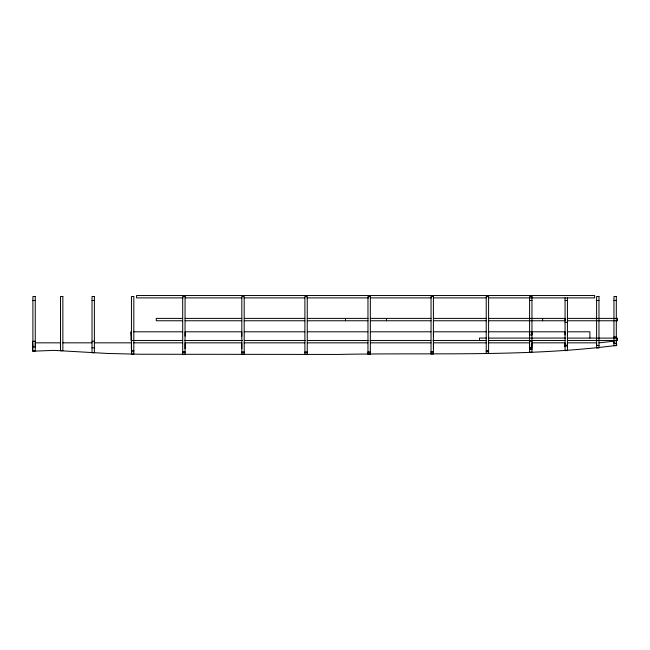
<?xml version="1.0" encoding="UTF-8"?>
<svg xmlns="http://www.w3.org/2000/svg" width="650" height="650" viewBox="0 0 650 650"><rect width="100%" height="100%" fill="white"/><g stroke="black" fill="none" stroke-linecap="round" stroke-linejoin="round"><path stroke-width="0.97" d="M616.363 340.714L616.712 345.369C524.404 357.273 430.828 352.471 338.008 354.445L139.693 354.234L107.534 353.454L53.942 350.374L32.5 351.203L32.5 342.834L32.849 346.994L35.303 346.994L35.303 342.834L60.442 342.834L60.442 346.751M183.186 297.895L136.573 297.895L136.573 295.531L594.636 295.531L594.636 297.895L488.223 297.895M185.218 297.895L241.963 297.895M243.994 297.895L304.801 297.895M306.824 297.895L368.639 297.895M370.671 297.895L431.478 297.895M433.501 297.895L486.2 297.895M32.898 300.463L35.262 300.463M92.024 300.463L94.388 300.463M529.596 300.463L531.96 300.463M565.069 300.463L567.434 300.463M596.611 300.463L598.975 300.463M613.949 300.463L616.314 300.463M182.691 318.394L156.284 318.394L156.284 320.759L182.691 320.759M185.055 318.394L241.824 318.394M244.189 318.394L304.899 318.394M307.263 318.394L367.965 318.394M370.338 318.394L431.039 318.394M433.404 318.394L486.233 318.394M488.597 318.394L565.069 318.394M567.434 318.394L617.5 318.394L617.5 320.759L567.434 320.759M185.055 320.759L241.824 320.759M244.189 320.759L304.899 320.759M307.263 320.759L367.965 320.759M370.338 320.759L431.039 320.759M433.404 320.759L486.233 320.759M488.597 320.759L565.069 320.759M565.069 322.343L567.434 322.343M133.859 331.801L182.642 331.801M244.238 331.801L304.85 331.801M307.312 331.801L367.924 331.801M370.378 331.801L430.991 331.801M486.184 331.801L433.452 331.801L433.452 336.139M488.646 331.801L565.021 331.801L565.021 334.953M613.949 336.936L616.314 336.936M486.574 338.057L479.481 338.057L479.529 340.47M488.597 338.106L565.589 338.057M567.434 338.106L617.5 338.106L617.5 340.47L616.314 340.47M182.707 340.47L131.048 340.47L131.048 331.801L131.398 336.139M184.73 340.47L242.466 340.47M244.498 340.47L305.264 340.47M307.296 340.47L368.062 340.47M370.094 340.47L430.861 340.47M432.892 340.47L486.233 340.47M488.597 340.47L565.069 340.47M567.434 340.47L613.949 340.47M529.596 340.519L531.96 340.519M596.611 340.519L598.975 340.519M613.949 340.519L616.314 340.519M32.898 341.258L35.262 341.258M92.024 341.258L94.388 341.258M529.596 341.258L531.96 341.258M62.904 342.834L91.975 342.834M94.437 342.834L131.398 342.834L131.398 348.489M133.859 342.834L182.642 342.834M244.238 342.834L304.85 342.834M307.312 342.834L367.924 342.834M370.378 342.834L430.991 342.834M486.184 342.834L433.452 342.834L433.452 348.424M488.646 342.834L529.547 342.834L529.547 347.514L532.009 347.514L532.009 342.834L565.021 342.834L565.021 346.726M599.016 342.834L613.909 341.177L613.909 343.33L616.363 343.33M565.069 345.239L567.434 345.239M599.016 345.434L596.562 345.434L596.562 342.834L567.483 342.834L567.483 346.726M565.069 345.971L567.434 345.971M91.975 347.791L94.437 347.791M529.596 348.644L531.96 348.644M529.596 349.456L531.96 349.456M131.446 350.399L133.811 350.399M486.233 350.61L488.597 350.61M486.233 351.414L488.597 351.414M431.039 351.496L433.404 351.496M131.446 351.699L133.811 351.699M182.691 351.707L185.055 351.707M241.824 351.983L244.189 351.983M367.965 351.91L370.338 351.91M304.899 351.999L307.263 351.999M431.039 352.284L433.404 352.284M182.691 352.584L185.055 352.584M241.824 352.755L244.189 352.755M304.899 352.763L307.263 352.763M367.965 352.674L370.338 352.674M589.908 338.057L589.908 331.801L567.483 331.801L567.483 334.953M567.483 318.394L567.483 320.759M567.434 297.895L567.434 350.602L565.069 350.602L565.069 297.895M565.021 318.394L565.021 320.759M542.604 318.394L542.604 320.759M532.009 331.801L532.009 334.953L529.547 334.953L529.547 331.801M386.498 318.394L386.498 320.759M345.499 318.394L345.499 320.759M307.263 354.461L307.263 296.522L304.899 296.522L304.899 354.461M244.189 354.469L244.189 296.522L241.824 296.522L241.824 354.469M241.776 336.139L241.776 331.801L185.104 331.801L185.104 336.139M241.776 348.652L241.776 342.834L185.104 342.834L185.104 348.644M35.262 296.522L32.898 296.522L32.898 351.024L35.262 351.024L35.262 296.522M62.855 296.522L60.491 296.522L60.491 350.659L62.855 350.659L62.855 296.522M94.388 296.522L92.024 296.522L92.024 352.739L94.388 352.739L94.388 296.522M133.811 296.522L131.446 296.522L131.446 354.136L133.811 354.136L133.811 296.522M185.055 296.522L182.691 296.522L182.691 354.453L185.055 354.453L185.055 296.522M370.338 296.522L367.965 296.522L367.965 354.38L370.338 354.38L370.338 296.522M433.404 296.522L431.039 296.522L431.039 354.014L433.404 354.014L433.404 296.522M488.597 296.522L486.233 296.522L486.233 353.259L488.597 353.259L488.597 296.522M531.96 296.522L529.596 296.522L529.596 352.186L531.96 352.186L531.96 296.522M598.975 296.522L596.611 296.522L596.611 348.01L598.975 348.01L598.975 296.522M616.314 296.522L613.949 296.522L613.949 345.678L616.314 345.678L616.314 296.522"/></g></svg>
